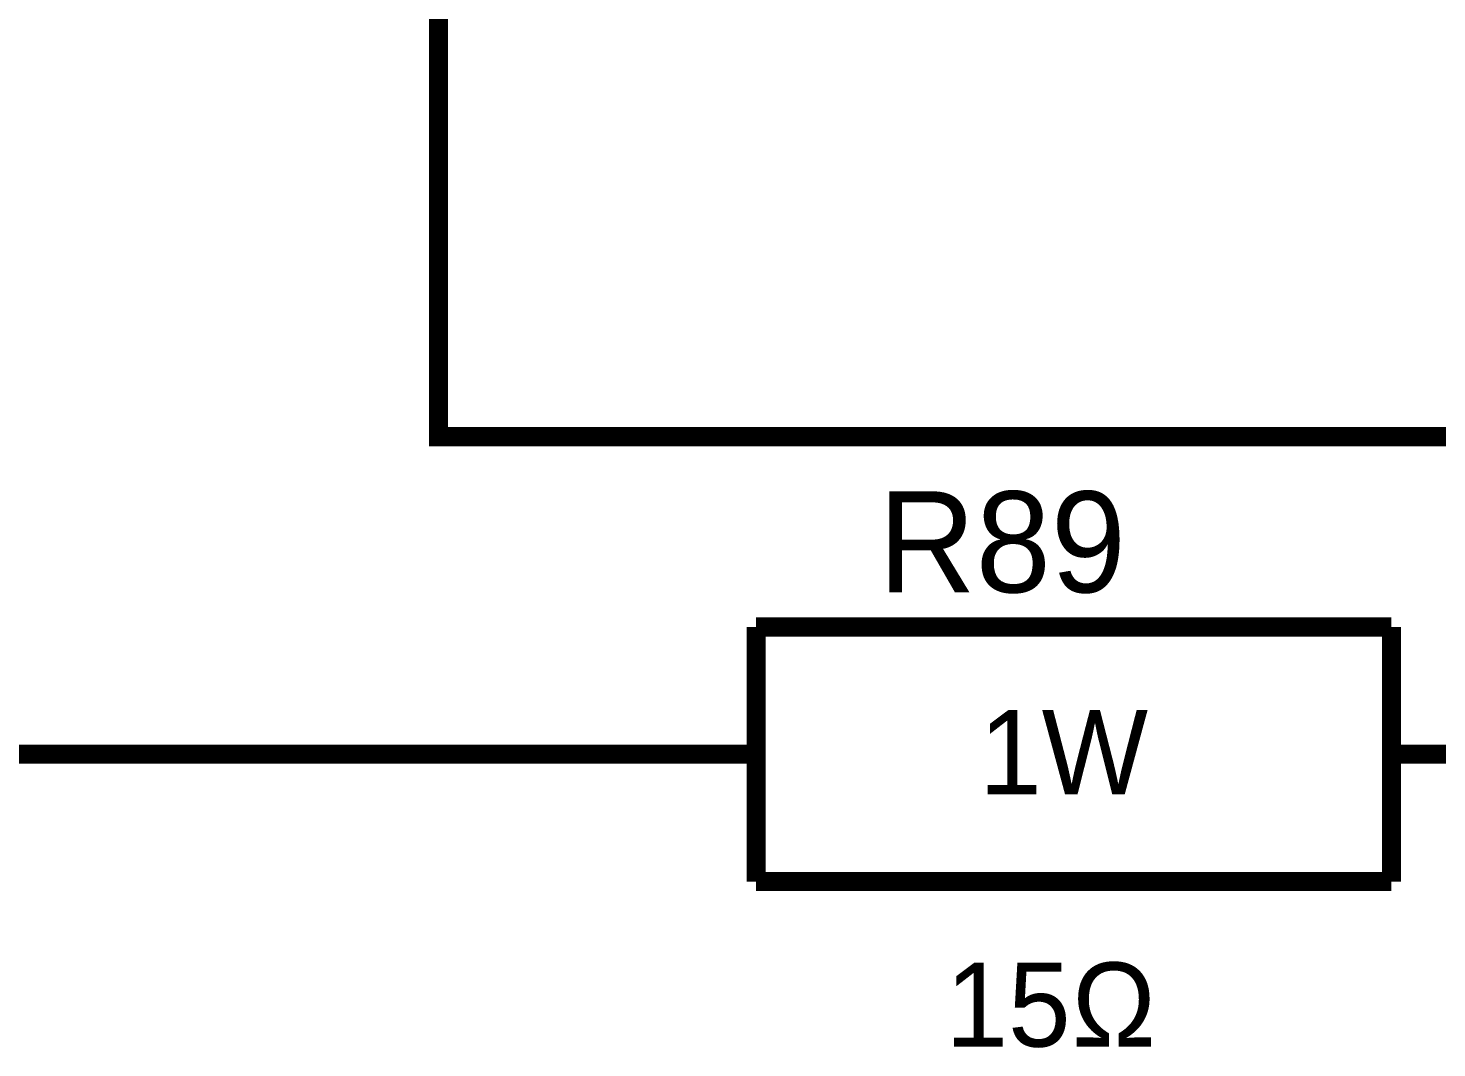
# Model space of a CAD drawing. Header units: millimetres. Extents: x 0 to 420, y 0 to 297.
# Drawn here: x 208.54 to 230.71, y 77.87 to 93.93 of the extents above; entities that cross this region are included whole.
import ezdxf

# ---------------------------------------------------------------- set-up
doc = ezdxf.new("R2010")
doc.units = ezdxf.units.MM
doc.layers.add('Sheet', color=255, linetype='Continuous')

msp = doc.modelspace()

# ---------------------------------------------------------------- linework, layer by layer
at = {"layer": 'Sheet', "const_width": 0.3}
for points in [[(150.035, 129.987), (162.532, 129.987), (162.532, 82.496), (217.498, 82.496)], [(214.998, 94.998), (214.998, 87.497), (254.986, 87.497)], [(219.997, 84.5), (219.997, 80.493)], [(219.997, 84.5), (229.994, 84.5)], [(229.994, 84.5), (229.994, 80.493)], [(219.997, 82.496), (217.498, 82.496)], [(229.994, 82.496), (232.493, 82.496)], [(219.997, 80.493), (229.994, 80.493)]]:
    msp.add_lwpolyline(points, dxfattribs=at)

# ---------------------------------------------------------------- texts
at = {"layer": 'Sheet'}
for s, height, p in [('R89', 1.5897, (221.917, 85.046)), ('1W', 1.3247, (223.506, 81.867)), ('15Ω', 1.3247, (222.976, 77.893))]:
    msp.add_text(s, height=height, dxfattribs=at).set_placement(p)

doc.saveas('drawing.dxf')
